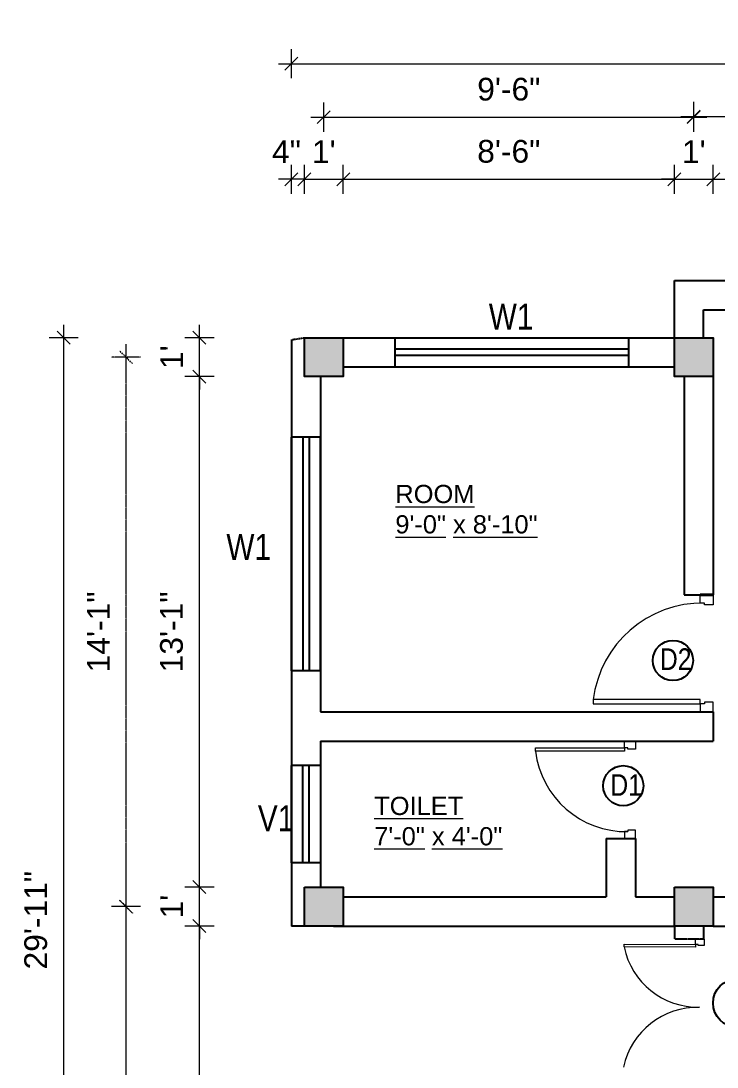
# Model space of a CAD drawing. Header units: inches. Extents: x -111 to 45239, y -6849 to 1261.
# Drawn here: x 23019.2 to 23233.7, y -634.3 to -312 of the extents above; entities that cross this region are included whole.
import ezdxf

# ---------------------------------------------------------------- set-up
doc = ezdxf.new("R2010")
doc.units = ezdxf.units.IN
doc.header["$LTSCALE"] = 0.5
doc.header["$MEASUREMENT"] = 0
doc.header["$PDMODE"] = 66
doc.linetypes.add('DASH', pattern=[0.35, 0.25, -0.1])
for name, color, linetype, lineweight in [('A_Title Text', 105, 'Continuous', 60), ('door', 202, 'Continuous', 5), ('TEXT', 220, 'Continuous', 9), ('Toilet', 7, 'Continuous', 25), ('wall', 20, 'Continuous', 40)]:
    doc.layers.add(name, color=color, linetype=linetype, lineweight=lineweight)
doc.styles.add('arial', font='arial.ttf')
doc.styles.add('ordinary', font='ARIALN.TTF')
doc.styles.get("Standard").update_dxf_attribs({"font": 'arial.ttf'})
doc.dimstyles.new('Sudeep', dxfattribs={"dimtxt": 6, "dimasz": 4, "dimexe": 4.5, "dimexo": 4.5, "dimgap": 5, "dimtad": 1, "dimdec": 0, "dimlunit": 4, "dimtxsty": 'arial', "dimblk": 'OBLIQUE', "dimcen": 250, "dimdle": 4, "dimclrd": 86, "dimclre": 5, "dimclrt": 1, "dimadec": 0, "dimazin": 0, "dimtfac": 1, "dimtdec": 0, "dimtix": 1, "dimtmove": 1, "dimatfit": 3, "dimldrblk": 'OBLIQUE', "dimfxl": 4.5, "dimfxlon": 1, "dimfrac": 2, "dimlwd": 15, "dimlwe": 13, "dimarcsym": 0})

# ---------------------------------------------------------------- blocks, each defined once
blk = doc.blocks.new('_Oblique')
at = {"color": 0, "linetype": 'ByBlock', "lineweight": -2}
blk.add_line((-0.5, -0.5), (0.5, 0.5), dxfattribs=at)
blk = doc.blocks.new('*D929')
at = {"layer": 'A_Title Text', "color": 5, "lineweight": 13, "transparency": 16777216}
for p, q in [((23106.51, -365.33), (23106.51, -356.33)), ((23118.51, -365.33), (23118.51, -356.33))]:
    blk.add_line(p, q, dxfattribs=at)
at = {"layer": 'A_Title Text', "color": 86, "lineweight": 15, "transparency": 16777216}
for p, q in [((23106.51, -360.83), (23102.51, -360.83)), ((23106.51, -360.83), (23118.51, -360.83)), ((23118.51, -360.83), (23122.51, -360.83))]:
    blk.add_line(p, q, dxfattribs=at)
at = {"layer": 'Defpoints', "color": 0, "transparency": 16777216}
for p in [(23118.51, -360.83), (23106.51, -409.62), (23118.51, -409.62)]:
    blk.add_point(p, dxfattribs=at)
at = {"layer": 'A_Title Text', "color": 86, "lineweight": 15, "transparency": 16777216, "xscale": 4, "yscale": 4, "zscale": 4}
blk.add_blockref('_Oblique', (23106.51, -360.83), dxfattribs=at)
at = {"layer": 'A_Title Text', "color": 86, "lineweight": 15, "transparency": 16777216, "xscale": 4, "yscale": 4, "zscale": 4, "rotation": 180}
blk.add_blockref('_Oblique', (23118.51, -360.83), dxfattribs=at)
at = {"layer": 'A_Title Text', "color": 1, "transparency": 16777216, "insert": (23112.51, -352.31), "char_height": 7, "attachment_point": 5, "style": 'arial'}
blk.add_mtext("1'", dxfattribs=at)
blk = doc.blocks.new('*D916')
at = {"layer": 'A_Title Text', "color": 5, "lineweight": 13, "transparency": 16777216}
for p, q in [((23118.51, -365.33), (23118.51, -356.33)), ((23220.51, -365.33), (23220.51, -356.33))]:
    blk.add_line(p, q, dxfattribs=at)
at = {"layer": 'A_Title Text', "color": 86, "lineweight": 15, "transparency": 16777216}
blk.add_line((23114.51, -360.83), (23224.51, -360.83), dxfattribs=at)
at = {"layer": 'Defpoints', "color": 0, "transparency": 16777216}
for p in [(23220.51, -360.83), (23118.51, -409.62), (23220.51, -409.62)]:
    blk.add_point(p, dxfattribs=at)
at = {"layer": 'A_Title Text', "color": 86, "lineweight": 15, "transparency": 16777216, "xscale": 4, "yscale": 4, "zscale": 4, "rotation": 180}
blk.add_blockref('_Oblique', (23118.51, -360.83), dxfattribs=at)
at = {"layer": 'A_Title Text', "color": 86, "lineweight": 15, "transparency": 16777216, "xscale": 4, "yscale": 4, "zscale": 4}
blk.add_blockref('_Oblique', (23220.51, -360.83), dxfattribs=at)
at = {"layer": 'A_Title Text', "color": 1, "transparency": 16777216, "insert": (23169.51, -352.25), "char_height": 7, "attachment_point": 5, "style": 'arial'}
blk.add_mtext('8\'-6"', dxfattribs=at)
blk = doc.blocks.new('*D917')
at = {"layer": 'A_Title Text', "color": 5, "lineweight": 13, "transparency": 16777216}
for p, q in [((23112.51, -346.19), (23112.51, -337.19)), ((23226.51, -346.19), (23226.51, -337.19))]:
    blk.add_line(p, q, dxfattribs=at)
at = {"layer": 'A_Title Text', "color": 86, "lineweight": 15, "transparency": 16777216}
blk.add_line((23108.51, -341.69), (23230.51, -341.69), dxfattribs=at)
at = {"layer": 'Defpoints', "color": 0, "transparency": 16777216}
for p in [(23226.51, -341.69), (23112.51, -415.62), (23226.51, -415.62)]:
    blk.add_point(p, dxfattribs=at)
at = {"layer": 'A_Title Text', "color": 86, "lineweight": 15, "transparency": 16777216, "xscale": 4, "yscale": 4, "zscale": 4, "rotation": 180}
blk.add_blockref('_Oblique', (23112.51, -341.69), dxfattribs=at)
at = {"layer": 'A_Title Text', "color": 86, "lineweight": 15, "transparency": 16777216, "xscale": 4, "yscale": 4, "zscale": 4}
blk.add_blockref('_Oblique', (23226.51, -341.69), dxfattribs=at)
at = {"layer": 'A_Title Text', "color": 1, "transparency": 16777216, "insert": (23169.51, -333.11), "char_height": 7, "attachment_point": 5, "style": 'arial'}
blk.add_mtext('9\'-6"', dxfattribs=at)
blk = doc.blocks.new('*D918')
at = {"layer": 'A_Title Text', "color": 5, "lineweight": 13, "transparency": 16777216}
for p, q in [((23226.51, -346), (23226.51, -337)), ((23349.51, -346), (23349.51, -337))]:
    blk.add_line(p, q, dxfattribs=at)
at = {"layer": 'A_Title Text', "color": 86, "lineweight": 15, "transparency": 16777216}
blk.add_line((23222.51, -341.5), (23353.51, -341.5), dxfattribs=at)
at = {"layer": 'Defpoints', "color": 0, "transparency": 16777216}
for p in [(23349.51, -341.5), (23226.51, -415.62), (23349.51, -415.62)]:
    blk.add_point(p, dxfattribs=at)
at = {"layer": 'A_Title Text', "color": 86, "lineweight": 15, "transparency": 16777216, "xscale": 4, "yscale": 4, "zscale": 4, "rotation": 180}
blk.add_blockref('_Oblique', (23226.51, -341.5), dxfattribs=at)
at = {"layer": 'A_Title Text', "color": 86, "lineweight": 15, "transparency": 16777216, "xscale": 4, "yscale": 4, "zscale": 4}
blk.add_blockref('_Oblique', (23349.51, -341.5), dxfattribs=at)
at = {"layer": 'A_Title Text', "color": 1, "transparency": 16777216, "insert": (23288.01, -332.92), "char_height": 7, "attachment_point": 5, "style": 'arial'}
blk.add_mtext('10\'-3"', dxfattribs=at)
blk = doc.blocks.new('*D951')
at = {"layer": 'A_Title Text', "color": 86, "lineweight": 15, "transparency": 16777216}
blk.add_line((23074.19, -759.04), (23074.19, -586.88), dxfattribs=at)
at = {"layer": 'A_Title Text', "color": 5, "lineweight": 13, "transparency": 16777216}
for p, q in [((23078.69, -590.88), (23069.69, -590.88)), ((23078.69, -755.04), (23069.69, -755.04))]:
    blk.add_line(p, q, dxfattribs=at)
at = {"layer": 'Defpoints', "color": 0, "transparency": 16777216}
for p in [(23074.19, -590.88), (23106.51, -590.88), (23106.51, -755.04)]:
    blk.add_point(p, dxfattribs=at)
at = {"layer": 'A_Title Text', "color": 86, "lineweight": 15, "transparency": 16777216, "xscale": 4, "yscale": 4, "zscale": 4}
for p, rotation in [((23074.19, -590.88), 90), ((23074.19, -755.04), 270)]:
    blk.add_blockref('_Oblique', p, dxfattribs=dict(at, rotation=rotation))
at = {"layer": 'A_Title Text', "color": 1, "transparency": 16777216, "insert": (23065.61, -672.96), "char_height": 7, "attachment_point": 5, "rotation": 90, "style": 'arial'}
blk.add_mtext('13\'-8"', dxfattribs=at)
blk = doc.blocks.new('*D952')
at = {"layer": 'A_Title Text', "color": 86, "lineweight": 15, "transparency": 16777216}
for p, q in [((23074.19, -578.88), (23074.19, -574.88)), ((23074.19, -590.88), (23074.19, -578.88)), ((23074.19, -590.88), (23074.19, -594.88))]:
    blk.add_line(p, q, dxfattribs=at)
at = {"layer": 'A_Title Text', "color": 5, "lineweight": 13, "transparency": 16777216}
for p, q in [((23078.69, -578.88), (23069.69, -578.88)), ((23078.69, -590.88), (23069.69, -590.88))]:
    blk.add_line(p, q, dxfattribs=at)
at = {"layer": 'Defpoints', "color": 0, "transparency": 16777216}
for p in [(23074.19, -578.88), (23106.51, -578.88), (23106.51, -590.88)]:
    blk.add_point(p, dxfattribs=at)
at = {"layer": 'A_Title Text', "color": 86, "lineweight": 15, "transparency": 16777216, "xscale": 4, "yscale": 4, "zscale": 4}
for p, rotation in [((23074.19, -578.88), 270), ((23074.19, -590.88), 90)]:
    blk.add_blockref('_Oblique', p, dxfattribs=dict(at, rotation=rotation))
at = {"layer": 'A_Title Text', "color": 1, "transparency": 16777216, "insert": (23065.67, -584.88), "char_height": 7, "attachment_point": 5, "rotation": 90, "style": 'arial'}
blk.add_mtext("1'", dxfattribs=at)
blk = doc.blocks.new('*D953')
at = {"layer": 'A_Title Text', "color": 86, "lineweight": 15, "transparency": 16777216}
blk.add_line((23074.19, -582.88), (23074.19, -417.62), dxfattribs=at)
at = {"layer": 'A_Title Text', "color": 5, "lineweight": 13, "transparency": 16777216}
for p, q in [((23078.69, -421.62), (23069.69, -421.62)), ((23078.69, -578.88), (23069.69, -578.88))]:
    blk.add_line(p, q, dxfattribs=at)
at = {"layer": 'Defpoints', "color": 0, "transparency": 16777216}
for p in [(23074.19, -421.62), (23106.51, -421.62), (23106.51, -578.88)]:
    blk.add_point(p, dxfattribs=at)
at = {"layer": 'A_Title Text', "color": 86, "lineweight": 15, "transparency": 16777216, "xscale": 4, "yscale": 4, "zscale": 4}
for p, rotation in [((23074.19, -421.62), 90), ((23074.19, -578.88), 270)]:
    blk.add_blockref('_Oblique', p, dxfattribs=dict(at, rotation=rotation))
at = {"layer": 'A_Title Text', "color": 1, "transparency": 16777216, "insert": (23065.61, -500.25), "char_height": 7, "attachment_point": 5, "rotation": 90, "style": 'arial'}
blk.add_mtext('13\'-1"', dxfattribs=at)
blk = doc.blocks.new('*D954')
at = {"layer": 'A_Title Text', "color": 86, "lineweight": 15, "transparency": 16777216}
for p, q in [((23074.19, -409.62), (23074.19, -405.62)), ((23074.19, -421.62), (23074.19, -409.62)), ((23074.19, -421.62), (23074.19, -425.62))]:
    blk.add_line(p, q, dxfattribs=at)
at = {"layer": 'A_Title Text', "color": 5, "lineweight": 13, "transparency": 16777216}
for p, q in [((23078.69, -409.62), (23069.69, -409.62)), ((23078.69, -421.62), (23069.69, -421.62))]:
    blk.add_line(p, q, dxfattribs=at)
at = {"layer": 'Defpoints', "color": 0, "transparency": 16777216}
for p in [(23074.19, -409.62), (23106.51, -409.62), (23106.51, -421.62)]:
    blk.add_point(p, dxfattribs=at)
at = {"layer": 'A_Title Text', "color": 86, "lineweight": 15, "transparency": 16777216, "xscale": 4, "yscale": 4, "zscale": 4}
for p, rotation in [((23074.19, -409.62), 270), ((23074.19, -421.62), 90)]:
    blk.add_blockref('_Oblique', p, dxfattribs=dict(at, rotation=rotation))
at = {"layer": 'A_Title Text', "color": 1, "transparency": 16777216, "insert": (23065.67, -415.62), "char_height": 7, "attachment_point": 5, "rotation": 90, "style": 'arial'}
blk.add_mtext("1'", dxfattribs=at)
blk = doc.blocks.new('*D924')
at = {"layer": 'A_Title Text', "color": 5, "lineweight": 13, "transparency": 16777216}
for p, q in [((23102.51, -365.33), (23102.51, -356.33)), ((23106.51, -365.33), (23106.51, -356.33))]:
    blk.add_line(p, q, dxfattribs=at)
at = {"layer": 'A_Title Text', "color": 86, "lineweight": 15, "transparency": 16777216}
for p, q in [((23102.51, -360.83), (23098.51, -360.83)), ((23106.51, -360.83), (23102.51, -360.83)), ((23106.51, -360.83), (23110.51, -360.83))]:
    blk.add_line(p, q, dxfattribs=at)
at = {"layer": 'Defpoints', "color": 0, "transparency": 16777216}
for p in [(23102.51, -360.83), (23102.51, -410.24), (23106.51, -409.62)]:
    blk.add_point(p, dxfattribs=at)
at = {"layer": 'A_Title Text', "color": 86, "lineweight": 15, "transparency": 16777216, "xscale": 4, "yscale": 4, "zscale": 4}
blk.add_blockref('_Oblique', (23102.51, -360.83), dxfattribs=at)
at = {"layer": 'A_Title Text', "color": 86, "lineweight": 15, "transparency": 16777216, "xscale": 4, "yscale": 4, "zscale": 4, "rotation": 180}
blk.add_blockref('_Oblique', (23106.51, -360.83), dxfattribs=at)
at = {"layer": 'A_Title Text', "color": 1, "transparency": 16777216, "insert": (23101.01, -352.33), "char_height": 7, "attachment_point": 5, "style": 'arial'}
blk.add_mtext('4"', dxfattribs=at)
blk = doc.blocks.new('*D955')
at = {"layer": 'A_Title Text', "color": 5, "lineweight": 13, "transparency": 16777216}
for p, q in [((23220.51, -365.33), (23220.51, -356.33)), ((23232.51, -365.33), (23232.51, -356.33))]:
    blk.add_line(p, q, dxfattribs=at)
at = {"layer": 'A_Title Text', "color": 86, "lineweight": 15, "transparency": 16777216}
for p, q in [((23220.51, -360.83), (23216.51, -360.83)), ((23220.51, -360.83), (23232.51, -360.83)), ((23232.51, -360.83), (23236.51, -360.83))]:
    blk.add_line(p, q, dxfattribs=at)
at = {"layer": 'Defpoints', "color": 0, "transparency": 16777216}
for p in [(23232.51, -360.83), (23220.51, -409.62), (23232.51, -409.62)]:
    blk.add_point(p, dxfattribs=at)
at = {"layer": 'A_Title Text', "color": 86, "lineweight": 15, "transparency": 16777216, "xscale": 4, "yscale": 4, "zscale": 4}
blk.add_blockref('_Oblique', (23220.51, -360.83), dxfattribs=at)
at = {"layer": 'A_Title Text', "color": 86, "lineweight": 15, "transparency": 16777216, "xscale": 4, "yscale": 4, "zscale": 4, "rotation": 180}
blk.add_blockref('_Oblique', (23232.51, -360.83), dxfattribs=at)
at = {"layer": 'A_Title Text', "color": 1, "transparency": 16777216, "insert": (23226.51, -352.31), "char_height": 7, "attachment_point": 5, "style": 'arial'}
blk.add_mtext("1'", dxfattribs=at)
blk = doc.blocks.new('*D956')
at = {"layer": 'A_Title Text', "color": 5, "lineweight": 13, "transparency": 16777216}
for p, q in [((23232.51, -365.33), (23232.51, -356.33)), ((23343.51, -365.33), (23343.51, -356.33))]:
    blk.add_line(p, q, dxfattribs=at)
at = {"layer": 'A_Title Text', "color": 86, "lineweight": 15, "transparency": 16777216}
blk.add_line((23228.51, -360.83), (23347.51, -360.83), dxfattribs=at)
at = {"layer": 'Defpoints', "color": 0, "transparency": 16777216}
for p in [(23343.51, -360.83), (23232.51, -409.62), (23343.51, -409.62)]:
    blk.add_point(p, dxfattribs=at)
at = {"layer": 'A_Title Text', "color": 86, "lineweight": 15, "transparency": 16777216, "xscale": 4, "yscale": 4, "zscale": 4, "rotation": 180}
blk.add_blockref('_Oblique', (23232.51, -360.83), dxfattribs=at)
at = {"layer": 'A_Title Text', "color": 86, "lineweight": 15, "transparency": 16777216, "xscale": 4, "yscale": 4, "zscale": 4}
blk.add_blockref('_Oblique', (23343.51, -360.83), dxfattribs=at)
at = {"layer": 'A_Title Text', "color": 1, "transparency": 16777216, "insert": (23288.01, -352.25), "char_height": 7, "attachment_point": 5, "style": 'arial'}
blk.add_mtext('9\'-3"', dxfattribs=at)
blk = doc.blocks.new('*D925')
at = {"layer": 'A_Title Text', "color": 5, "lineweight": 13, "transparency": 16777216}
for p, q in [((23102.51, -329.71), (23102.51, -320.71)), ((23481.39, -329.71), (23481.39, -320.71))]:
    blk.add_line(p, q, dxfattribs=at)
at = {"layer": 'A_Title Text', "color": 86, "lineweight": 15, "transparency": 16777216}
blk.add_line((23098.51, -325.21), (23485.39, -325.21), dxfattribs=at)
at = {"layer": 'Defpoints', "color": 0, "transparency": 16777216}
for p in [(23481.39, -325.21), (23481.39, -382.62), (23102.51, -410.24)]:
    blk.add_point(p, dxfattribs=at)
at = {"layer": 'A_Title Text', "color": 86, "lineweight": 15, "transparency": 16777216, "xscale": 4, "yscale": 4, "zscale": 4, "rotation": 180}
blk.add_blockref('_Oblique', (23102.51, -325.21), dxfattribs=at)
at = {"layer": 'A_Title Text', "color": 86, "lineweight": 15, "transparency": 16777216, "xscale": 4, "yscale": 4, "zscale": 4}
blk.add_blockref('_Oblique', (23481.39, -325.21), dxfattribs=at)
at = {"layer": 'A_Title Text', "color": 1, "transparency": 16777216, "insert": (23291.95, -316.63), "char_height": 7, "attachment_point": 5, "style": 'arial'}
blk.add_mtext('31\'-7"', dxfattribs=at)
blk = doc.blocks.new('*D926')
at = {"layer": 'A_Title Text', "color": 86, "lineweight": 15, "transparency": 16777216}
blk.add_line((23051.57, -765.04), (23051.57, -580.88), dxfattribs=at)
at = {"layer": 'A_Title Text', "color": 5, "lineweight": 13, "transparency": 16777216}
for p, q in [((23056.07, -584.88), (23047.07, -584.88)), ((23056.07, -761.04), (23047.07, -761.04))]:
    blk.add_line(p, q, dxfattribs=at)
at = {"layer": 'Defpoints', "color": 0, "transparency": 16777216}
for p in [(23051.57, -584.88), (23112.51, -584.88), (23112.51, -761.04)]:
    blk.add_point(p, dxfattribs=at)
at = {"layer": 'A_Title Text', "color": 86, "lineweight": 15, "transparency": 16777216, "xscale": 4, "yscale": 4, "zscale": 4}
for p, rotation in [((23051.57, -584.88), 90), ((23051.57, -761.04), 270)]:
    blk.add_blockref('_Oblique', p, dxfattribs=dict(at, rotation=rotation))
at = {"layer": 'A_Title Text', "color": 1, "transparency": 16777216, "insert": (23043, -672.96), "char_height": 7, "attachment_point": 5, "rotation": 90, "style": 'arial'}
blk.add_mtext('14\'-8"', dxfattribs=at)
blk = doc.blocks.new('*D927')
at = {"layer": 'A_Title Text', "color": 86, "linetype": 'DASH', "lineweight": 15, "ltscale": 0.1, "transparency": 16777216}
blk.add_line((23051.57, -588.88), (23051.57, -411.62), dxfattribs=at)
at = {"layer": 'A_Title Text', "color": 5, "linetype": 'DASH', "lineweight": 13, "ltscale": 0.1, "transparency": 16777216}
for p, q in [((23056.07, -415.62), (23047.07, -415.62)), ((23056.07, -584.88), (23047.07, -584.88))]:
    blk.add_line(p, q, dxfattribs=at)
at = {"layer": 'Defpoints', "color": 0, "linetype": 'DASH', "ltscale": 0.1, "transparency": 16777216}
for p in [(23051.57, -415.62), (23112.51, -415.62), (23112.51, -584.88)]:
    blk.add_point(p, dxfattribs=at)
at = {"layer": 'A_Title Text', "color": 86, "linetype": 'DASH', "lineweight": 15, "ltscale": 0.1, "transparency": 16777216, "xscale": 4, "yscale": 4, "zscale": 4}
for p, rotation in [((23051.57, -415.62), 90), ((23051.57, -584.88), 270)]:
    blk.add_blockref('_Oblique', p, dxfattribs=dict(at, rotation=rotation))
at = {"layer": 'A_Title Text', "color": 1, "linetype": 'DASH', "ltscale": 0.1, "transparency": 16777216, "insert": (23043.06, -500.25), "char_height": 7, "attachment_point": 5, "rotation": 90, "style": 'arial'}
blk.add_mtext('14\'-1"', dxfattribs=at)
blk = doc.blocks.new('*D928')
at = {"layer": 'A_Title Text', "color": 86, "lineweight": 15, "transparency": 16777216}
blk.add_line((23032.35, -405.62), (23032.35, -772.52), dxfattribs=at)
at = {"layer": 'A_Title Text', "color": 5, "lineweight": 13, "transparency": 16777216}
for p, q in [((23036.85, -409.62), (23027.85, -409.62)), ((23036.85, -768.52), (23027.85, -768.52))]:
    blk.add_line(p, q, dxfattribs=at)
at = {"layer": 'Defpoints', "color": 0, "transparency": 16777216}
for p in [(23106.51, -409.62), (23032.35, -768.52), (23106.51, -768.52)]:
    blk.add_point(p, dxfattribs=at)
at = {"layer": 'A_Title Text', "color": 86, "lineweight": 15, "transparency": 16777216, "xscale": 4, "yscale": 4, "zscale": 4}
for p, rotation in [((23032.35, -409.62), 90), ((23032.35, -768.52), 270)]:
    blk.add_blockref('_Oblique', p, dxfattribs=dict(at, rotation=rotation))
at = {"layer": 'A_Title Text', "color": 1, "transparency": 16777216, "insert": (23023.78, -589.07), "char_height": 7, "attachment_point": 5, "rotation": 90, "style": 'arial'}
blk.add_mtext('29\'-11"', dxfattribs=at)

msp = doc.modelspace()

# ---------------------------------------------------------------- hatches: boundary and pattern name
at = {"layer": 'Toilet'}
for points in [[(23118.51, -409.62), (23106.51, -409.62), (23106.51, -421.62), (23118.51, -421.62)], [(23232.51, -409.62), (23220.51, -409.62), (23220.51, -421.62), (23232.51, -421.62)], [(23118.51, -578.88), (23106.51, -578.88), (23106.51, -590.88), (23118.51, -590.88)], [(23232.51, -578.88), (23220.51, -578.88), (23220.51, -590.88), (23232.51, -590.88)]]:
    msp.add_hatch(color=1, dxfattribs=at).paths.add_polyline_path(points)

# ---------------------------------------------------------------- linework, layer by layer
at = {"layer": 'door', "ltscale": 0.5}
for p, q in [((23228.51, -522.38), (23228.51, -524.88)), ((23228.51, -522.38), (23228.51, -524.88)), ((23205.18, -535.97), (23205.18, -533.89)), ((23205.18, -535.97), (23205.18, -533.89)), ((23227.04, -596.53), (23227.04, -594.86)), ((23227.04, -596.53), (23227.04, -594.86))]:
    msp.add_line(p, q, dxfattribs=at)
for points in [[(23228.51, -491.38), (23228.51, -488.88), (23232.51, -488.88), (23232.51, -491.88), (23229.76, -491.88), (23229.76, -491.38)], [(23228.51, -491.38), (23228.51, -488.88), (23232.51, -488.88), (23232.51, -491.88), (23229.76, -491.88), (23229.76, -491.38)], [(23195.51, -522.38), (23228.51, -522.38), (23228.51, -521.13), (23195.51, -521.13)], [(23195.51, -522.38), (23228.51, -522.38), (23228.51, -521.13), (23195.51, -521.13)], [(23177.69, -535.97), (23205.18, -535.97), (23205.18, -537.01), (23177.69, -537.01)], [(23177.69, -535.97), (23205.18, -535.97), (23205.18, -537.01), (23177.69, -537.01)], [(23205.18, -561.79), (23205.18, -563.88), (23208.51, -563.88), (23208.51, -561.38), (23206.22, -561.38), (23206.22, -561.79)], [(23205.18, -561.79), (23205.18, -563.88), (23208.51, -563.88), (23208.51, -561.38), (23206.22, -561.38), (23206.22, -561.79)], [(23205.03, -596.46), (23227.04, -596.53), (23227.04, -597.36), (23205.02, -597.29)], [(23205.03, -596.46), (23227.04, -596.53), (23227.04, -597.36), (23205.02, -597.29)]]:
    msp.add_lwpolyline(points, close=True, dxfattribs=at)
for points in [[(23228.51, -524.88), (23232.51, -524.88), (23232.51, -521.88), (23229.76, -521.88), (23229.76, -522.38), (23228.51, -522.38)], [(23228.51, -524.88), (23232.51, -524.88), (23232.51, -521.88), (23229.76, -521.88), (23229.76, -522.38), (23228.51, -522.38)], [(23205.18, -533.89), (23208.51, -533.89), (23208.51, -536.39), (23206.22, -536.39), (23206.22, -535.97), (23205.18, -535.97)], [(23205.18, -533.89), (23208.51, -533.89), (23208.51, -536.39), (23206.22, -536.39), (23206.22, -535.97), (23205.18, -535.97)], [(23227.04, -594.86), (23229.71, -594.87), (23229.71, -596.87), (23227.87, -596.87), (23227.87, -596.53), (23227.04, -596.53)], [(23227.04, -594.86), (23229.71, -594.87), (23229.71, -596.87), (23227.87, -596.87), (23227.87, -596.53), (23227.04, -596.53)]]:
    msp.add_lwpolyline(points, dxfattribs=at)
for centre, radius, start, end in [((23229.2, -525.32), 33.95, 89.0596, 172.8964), ((23229.2, -525.32), 33.95, 89.0596, 172.8964), ((23205.75, -533.51), 28.28, 187.1036, 270.9404), ((23205.75, -533.51), 28.28, 187.1036, 270.9404), ((23227.89, -592.52), 23.36, 191.7794, 270.9413), ((23227.89, -592.52), 23.36, 191.7794, 270.9413), ((23227.73, -639.3), 23.43, 88.667, 167.7015), ((23227.73, -639.3), 23.43, 88.667, 167.7015)]:
    msp.add_arc(centre, radius, start, end, dxfattribs=at)
at = {"layer": 'Toilet'}
for p, q in [((23220.51, -391.99), (23343.51, -391.99)), ((23220.51, -409.62), (23220.51, -391.99)), ((23229.51, -400.99), (23343.51, -400.99)), ((23229.51, -409.62), (23229.51, -400.99)), ((23102.51, -410.24), (23102.51, -590.88)), ((23118.51, -409.62), (23134.51, -409.62)), ((23205.51, -409.62), (23220.51, -409.62)), ((23118.51, -418.62), (23134.51, -418.62)), ((23205.51, -418.62), (23220.51, -418.62)), ((23111.51, -421.62), (23111.51, -524.88)), ((23223.51, -421.62), (23223.51, -488.88)), ((23232.51, -421.62), (23232.51, -488.88)), ((23223.51, -488.88), (23232.51, -488.88)), ((23111.51, -524.88), (23232.51, -524.88)), ((23232.51, -524.88), (23232.51, -533.88)), ((23111.51, -533.88), (23208.51, -533.88)), ((23208.51, -533.88), (23232.51, -533.88)), ((23232.51, -533.88), (23232.51, -533.88)), ((23199.51, -563.88), (23199.51, -581.88)), ((23199.51, -563.88), (23208.51, -563.88)), ((23208.51, -563.88), (23208.51, -581.88)), ((23111.51, -571.38), (23111.51, -578.88)), ((23118.51, -581.88), (23199.51, -581.88)), ((23208.51, -581.88), (23220.51, -581.88)), ((23232.51, -581.88), (23264.01, -581.88)), ((23106.51, -590.88), (23102.51, -590.88)), ((23115.51, -590.88), (23220.51, -590.88)), ((23232.51, -590.88), (23264.01, -590.88))]:
    msp.add_line(p, q, dxfattribs=at)
at = {"layer": 'Toilet', "color": 1, "linetype": 'DASH', "ltscale": 0.1}
for p, q in [((23102.51, -410.24), (23106.51, -409.62)), ((23220.51, -590.88), (23220.51, -594.88)), ((23229.51, -590.88), (23229.51, -594.88)), ((23229.51, -594.88), (23220.51, -594.88))]:
    msp.add_line(p, q, dxfattribs=at)
at = {"layer": 'Toilet', "color": 3}
for p, q in [((23134.51, -418.62), (23134.51, -409.62)), ((23134.51, -409.62), (23206.51, -409.62)), ((23206.51, -418.62), (23206.51, -409.62)), ((23206.51, -413.12), (23134.51, -413.12)), ((23206.51, -415.12), (23134.51, -415.12)), ((23134.51, -418.62), (23206.51, -418.62)), ((23111.51, -440.25), (23102.51, -440.25)), ((23102.51, -512.25), (23102.51, -440.25)), ((23106.01, -440.25), (23106.01, -512.25)), ((23108.01, -440.25), (23108.01, -512.25)), ((23111.51, -512.25), (23111.51, -440.25)), ((23111.51, -512.25), (23102.51, -512.25)), ((23111.51, -533.88), (23111.51, -541.38)), ((23111.51, -541.38), (23102.51, -541.38)), ((23102.51, -571.38), (23102.51, -541.38)), ((23106.01, -571.38), (23106.01, -541.38)), ((23108.01, -571.38), (23108.01, -541.38)), ((23111.51, -541.38), (23111.51, -571.38)), ((23111.51, -571.38), (23102.51, -571.38))]:
    msp.add_line(p, q, dxfattribs=at)
at = {"layer": 'Toilet'}
for points in [[(23106.51, -409.62), (23118.51, -409.62), (23118.51, -421.62), (23106.51, -421.62)], [(23220.51, -409.62), (23232.51, -409.62), (23232.51, -421.62), (23220.51, -421.62)], [(23106.51, -578.88), (23118.51, -578.88), (23118.51, -590.88), (23106.51, -590.88)], [(23220.51, -578.88), (23232.51, -578.88), (23232.51, -590.88), (23220.51, -590.88)]]:
    msp.add_lwpolyline(points, close=True, dxfattribs=at)
for centre, radius in [((23220.09, -509.07), 6.19), ((23204.77, -547.65), 6.19), ((23239.85, -614.58), 7.43)]:
    msp.add_circle(centre, radius, dxfattribs=at)
at = {"layer": 'wall', "ltscale": 5}
msp.add_line((23232.51, -488.88), (23228.51, -488.88), dxfattribs=at)
msp.add_line((23232.51, -488.88), (23228.51, -488.88), dxfattribs=at)
msp.add_line((23232.51, -488.88), (23228.51, -488.88), dxfattribs=at)
msp.add_line((23232.51, -488.88), (23228.51, -488.88), dxfattribs=at)
msp.add_line((23232.51, -488.88), (23228.51, -488.88), dxfattribs=at)
msp.add_line((23232.51, -488.88), (23228.51, -488.88), dxfattribs=at)

# ---------------------------------------------------------------- texts
at = {"layer": 'door', "ltscale": 0.5, "style": 'ordinary'}
for s, insert, char_height, width, attachment_point, rotation in [('W1', (23163.34, -407.12), 8, 4.3538, 7, 0), ('W1', (23082.49, -478.08), 8, 4.3538, 7, 0), ('D2', (23216.04, -505.32), 6.664, 3.6268, 1, 360), ('D', (23216.04, -505.32), 6.66, 3.6268, 1, 360), ('D1', (23200.77, -544.09), 6.664, 3.6268, 1, 360), ('V1', (23092.19, -561.68), 8, 4.3538, 7, 0)]:
    msp.add_mtext(s, dxfattribs=dict(at, insert=insert, char_height=char_height, width=width, attachment_point=attachment_point, rotation=rotation))
at = {"layer": 'TEXT', "char_height": 5.60913, "width": 62.1621, "attachment_point": 7}
for s, insert in [('{\\fArial TUR|b0|i0|c162|p34;\\LROOM\\P\\fArial TUR|b0|i0|c0|p34;9\\fArial TUR|b0|i0|c162|p34;\'-\\fArial TUR|b0|i0|c0|p34;0\\fArial TUR|b0|i0|c162|p34;" x \\fArial TUR|b0|i0|c0|p34;8\\fArial TUR|b0|i0|c162|p34;\'-10"}', (23134.55, -470)), ('{\\fArial TUR|b0|i0|c162|p34;\\LTOILET\\P\\fArial TUR|b0|i0|c0|p34;7\\fArial TUR|b0|i0|c162|p34;\'-\\fArial TUR|b0|i0|c0|p34;0\\fArial TUR|b0|i0|c162|p34;" x \\fArial TUR|b0|i0|c0|p34;4\\fArial TUR|b0|i0|c162|p34;\'-0"}', (23128.04, -566.09))]:
    msp.add_mtext(s, dxfattribs=dict(at, insert=insert))

# ---------------------------------------------------------------- dimensions: what is measured, and where the dimension line sits
at = {"layer": 'A_Title Text'}
dim = msp.add_linear_dim(base=(23481.39, -325.21), p1=(23102.51, -410.24), p2=(23481.39, -382.62), dimstyle='Sudeep', override={"dimtxt": 7}, dxfattribs=at)
dim.commit()
dim.dimension.update_dxf_attribs({"geometry": '*D925', "text_midpoint": (23291.95, -316.63)})
for p1, p2, distance, picture, middle in [((23112.51, -415.62), (23226.51, -415.62), 73.94, '*D917', (23169.51, -333.11)), ((23106.51, -409.62), (23118.51, -409.62), 48.8, '*D929', (23112.51, -352.31))]:
    dim = msp.add_aligned_dim(p1=p1, p2=p2, distance=distance, dimstyle='Sudeep', override={"dimtxt": 7}, dxfattribs=at)
    dim.commit()
    dim.dimension.update_dxf_attribs({"geometry": picture, "text_midpoint": middle})
for base, p1, p2, angle, picture, middle in [((23349.51, -341.5), (23226.51, -415.62), (23349.51, -415.62), 180, '*D918', (23288.01, -332.92)), ((23220.51, -360.83), (23118.51, -409.62), (23220.51, -409.62), 180, '*D916', (23169.51, -352.25)), ((23232.51, -360.83), (23220.51, -409.62), (23232.51, -409.62), 180, '*D955', (23226.51, -352.31)), ((23343.51, -360.83), (23232.51, -409.62), (23343.51, -409.62), 180, '*D956', (23288.01, -352.25)), ((23032.35, -768.52), (23106.51, -409.62), (23106.51, -768.52), 90, '*D928', (23023.78, -589.07)), ((23074.19, -409.62), (23106.51, -421.62), (23106.51, -409.62), 90, '*D954', (23065.67, -415.62)), ((23074.19, -421.62), (23106.51, -578.88), (23106.51, -421.62), 90, '*D953', (23065.61, -500.25)), ((23074.19, -578.88), (23106.51, -590.88), (23106.51, -578.88), 90, '*D952', (23065.67, -584.88)), ((23051.57, -584.88), (23112.51, -761.04), (23112.51, -584.88), 90, '*D926', (23043, -672.96)), ((23074.19, -590.88), (23106.51, -755.04), (23106.51, -590.88), 90, '*D951', (23065.61, -672.96))]:
    dim = msp.add_linear_dim(base=base, p1=p1, p2=p2, angle=angle, dimstyle='Sudeep', override={"dimtxt": 7}, dxfattribs=at)
    dim.commit()
    dim.dimension.update_dxf_attribs({"geometry": picture, "text_midpoint": middle})
dim = msp.add_linear_dim(base=(23102.51, -360.83), p1=(23106.51, -409.62), p2=(23102.51, -410.24), angle=180, dimstyle='Sudeep', override={"dimtxt": 7}, dxfattribs=at)
dim.commit()
dim.dimension.update_dxf_attribs({"geometry": '*D924', "text_midpoint": (23101.01, -360.83), "dimtype": 160})
at = {"layer": 'A_Title Text', "color": 1, "linetype": 'DASH', "ltscale": 0.1}
dim = msp.add_linear_dim(base=(23051.57, -415.62), p1=(23112.51, -584.88), p2=(23112.51, -415.62), angle=90, dimstyle='Sudeep', override={"dimtxt": 7}, dxfattribs=at)
dim.commit()
dim.dimension.update_dxf_attribs({"geometry": '*D927', "text_midpoint": (23043.06, -500.25)})

doc.saveas('drawing.dxf')
